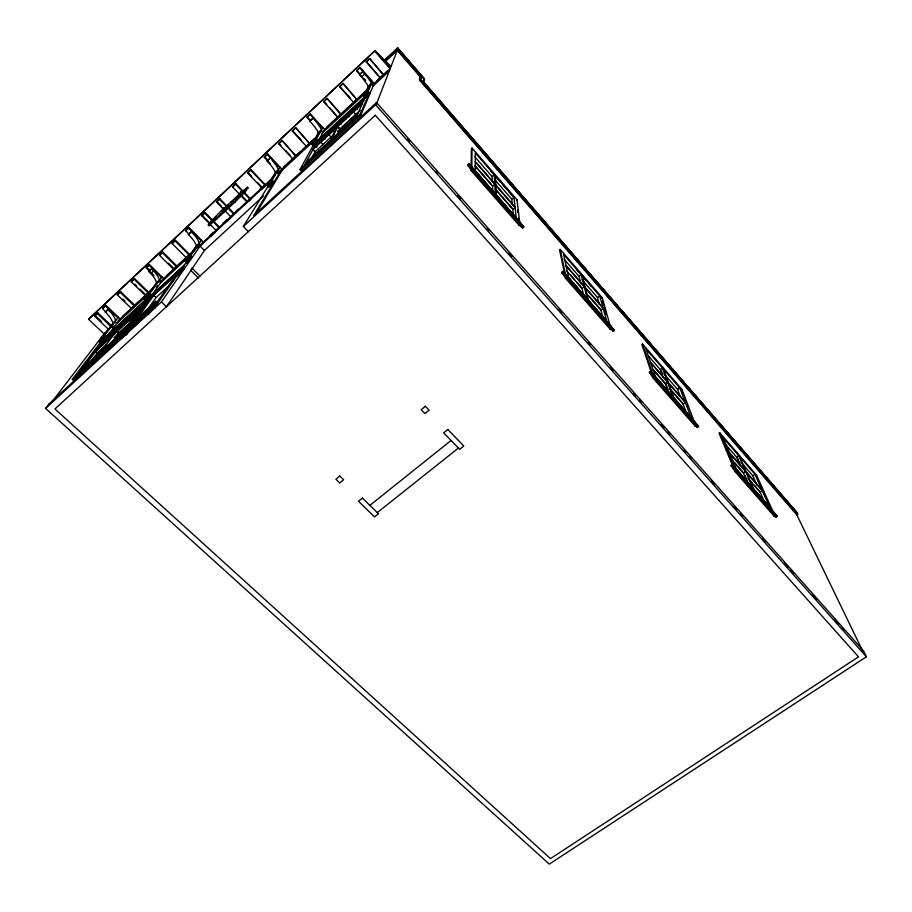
<?xml version="1.0" encoding="UTF-8"?>
<svg xmlns="http://www.w3.org/2000/svg" width="912" height="912" viewBox="0 0 912 912"><rect width="100%" height="100%" fill="white"/><g stroke="black" fill="none" stroke-linecap="round" stroke-linejoin="round"><path stroke-width="1.37" d="M471.823 166.873L472.028 148.086L471.401 148.633L471.185 166.109M471.128 170.601L471.8 168.823L519.84 223.645L520.011 225.036L519.338 225.595L471.128 170.601L471.139 169.404L472.473 168.23M523.864 226.928L468.985 163.647L467.639 165.403L522.542 228.046L523.864 226.928L468.985 163.647M422.974 81.955L423.977 78.512L397.598 47.88L424.547 79.002L423.852 82.183L797.498 513.262L422.974 81.955L423.977 78.512M421.401 76.813L420.352 80.245L421.401 76.813L397.529 48.598L423.681 78.785M419.463 80.017L420.523 76.585L419.463 80.017L797.02 515.063L797.647 514.55L797.008 513.228M397.29 49.761L421.105 77.087M376.439 104.036L397.267 50.365L420.227 76.859M248.372 231.602L243.379 226.45L375.619 104.789L376.485 102.543L863.584 650.974L866.4 656.788L549.275 864.12L45.6 408.405L48.986 403.993L117.192 341.213M383.621 75.012L369.622 58.55L366.202 61.925L380.372 78.033L383.621 75.012L369.622 58.55M224.078 208.529L223.394 207.982L221.502 211.094M380.372 78.033L366.373 61.594M241.874 191.965L241.566 191.224L241.361 191.999M363.535 99.283L368.505 94.54L366.738 92.443L368.083 91.2L369.976 93.332L374.205 83.528L360.058 67.499L356.638 70.874L365.29 80.655M313.454 144.951L299.968 169.586L300.664 170.327L360.924 114.821L370.306 93.013L369.349 92.614L368.368 94.859L364.982 97.994L363.854 96.239L368.277 86.435L371.526 83.414A14.136 2.246 49.1 0 0 365.587 74.898L362.794 71.706L363.147 71.011M299.968 169.586L360.229 114.057L369.679 92.306M367.217 92.591L370.899 84.314M364.982 97.994L363.854 96.239L367.24 93.104L372.392 81.464M369.577 85.226L365.199 94.985L365.837 95.703L366.521 95.076M370.226 84.622L365.883 94.358L367.148 95.794M354.175 111.332L355.817 107.776L363.649 100.537M357.31 109.451L355.897 107.605L357.493 104.162L358.963 105.803M356.82 104.777L355.213 108.232L347.768 115.129L349.467 111.583L350.949 113.225M356.98 99.704L343.003 83.459L339.595 86.822L353.788 102.668L356.98 99.704L343.003 83.459M345.933 118.948L347.677 115.3L355.133 108.414L353.48 111.971L355.771 114.513L348.213 121.478M345.249 119.586L347.005 115.927L339.583 122.789L337.725 126.529L340.016 129.048L347.529 122.105M348.794 112.199L347.084 115.756L331.626 130.051L333.53 126.323L335.012 127.954M337.474 134.303L339.925 129.23L360.251 110.477M339.674 122.607L341.476 118.97L342.958 120.612M108.494 329.813L104.059 333.917L88.578 319.246L375.014 50.696L391.009 66.485M336.961 127.338L330.68 139.958L305.623 163.054M337.052 127.156L338.911 123.405L331.535 130.234L329.574 134.064M339.002 123.234L340.814 119.586L342.296 121.216M341.042 114.479L327.077 98.371L323.669 101.722L337.873 117.409L341.042 114.479L327.077 98.371M368.277 86.435A14.125 2.291 49.1 0 0 362.338 77.919L359.556 74.727L362.976 71.353M332.869 126.939L330.953 130.667L323.612 137.461L325.63 133.642L327.1 135.261M337.873 117.409L329.585 107.593M321.446 141.565L323.521 137.644L330.862 130.849L328.89 134.691L331.181 137.199M356.638 70.874L360.058 67.499M324.968 134.246L322.951 138.077L315.313 145.133L316.817 146.764M311.779 158.027L315.05 151.848L333.86 134.497M368.015 89.262L324.558 129.55L318.345 141.098L316.441 139.023L315.142 140.231L315.769 140.927M318.322 132.776A13.908 2.918 48.3 0 0 312.611 124.271L309.829 121.171L313.215 117.819L315.757 121.342A13.919 2.884 48.3 0 1 321.48 129.846L318.322 132.776L311.927 144.313L312.998 146.08L316.282 143.047L317.707 140.402L364.96 96.672M317.433 141.223L304.916 164.365L356.353 116.953L365.222 97.003L317.433 141.223L318.904 142.842M300.664 170.327L302.009 167.854M209.555 224.831A36.377 2.314 -44.1 0 0 208.916 225.663L216.543 219.29A27.485 1.778 -44.1 0 1 221.468 214.525L230.633 205.998A27.508 1.79 -44.1 0 1 234.908 202.213L245.453 191.668A36.229 2.291 -44.1 0 0 245.898 190.551A35.762 2.234 -44.1 0 0 247.095 189.08A35.579 2.223 -44.1 0 0 247.996 187.883L247.494 187.861M312.998 146.08L316.487 142.66L315.21 141.28L322.734 127.555M247.38 187.245L239.56 193.834A25.992 1.573 -44 0 1 234.703 198.52L225.697 206.91A25.969 1.573 -44.1 0 1 221.559 210.592L211.208 220.921A35.75 2.223 -44.1 0 0 210.74 221.696A35.933 2.234 -44.1 0 0 210.581 222.197A36.389 2.291 -44.1 0 0 208.289 225.025L215.905 218.641A27.485 1.767 -44.1 0 1 220.841 213.875L230.006 205.348A27.52 1.767 -44.1 0 1 234.27 201.552L244.826 191.018A36.229 2.269 -44.1 0 0 245.168 190.403A36.241 2.269 -44.1 0 0 245.271 189.901A35.773 2.212 -44.1 0 0 246.468 188.431A35.591 2.2 -44.1 0 0 247.38 187.245L247.996 187.883M319.588 131.602L313.238 143.104L314.515 144.484M320.215 131.02L313.899 142.489L314.537 143.184M309.635 143.594L295.693 127.737L292.307 131.077L306.523 146.467L309.635 143.594L295.693 127.737M296.001 156.226L282.07 140.482L278.696 143.811L292.923 159.076L296.001 156.226L282.07 140.482M255.132 215.095L282.093 170.305L281.489 169.643L277.271 173.554M315.655 137.792L281.865 169.108L253.696 215.574L376.485 102.543M275.39 172.607A13.714 3.443 47.6 0 0 269.872 164.103L267.079 161.082L270.454 157.753L272.927 161.253A13.726 3.409 47.6 0 1 278.456 169.757L275.39 172.607L267.364 185.581L268.379 187.359L273.372 181.442M268.379 187.359L270.203 184.372M243.379 226.45L268.219 186.048M280.052 167.17L270.545 182.628L267.364 185.581L268.641 186.926L271.822 183.985L270.545 182.628L271.571 184.406M268.937 183.027L270.203 181.853L270.841 182.525L272.232 180.245M276.621 171.467L268.63 184.406L269.918 185.752M277.225 170.897L269.268 183.814L270.556 185.159M310.08 120.749L306.968 117.352L310.365 114L324.558 129.55M306.968 117.352L310.365 114M264.856 185.09L265.175 184.589L250.948 169.609L247.585 172.927L261.835 187.895L264.856 185.09L250.606 170.099L250.948 169.609M261.835 187.895L262.154 187.382L257.412 182.4M249.797 199.044L250.139 198.52L235.912 183.677L232.549 186.994L246.81 201.814L249.797 199.044L235.547 184.19L235.912 183.677M225.036 210.832L230.747 216.703L234.065 213.419L219.826 198.725L216.486 202.031L223.144 208.882M263.465 195.932L204.425 250.481L166.44 306.728L161.435 301.838L200.093 246.103L271.571 179.881M218.948 227.635L219.336 227.077L205.086 212.519L201.746 215.813L216.019 230.36L218.948 227.635L204.687 213.066L205.086 212.519M241.27 191.338L239.411 194.074L240.175 194.473A25.992 1.596 -44 0 1 239.776 194.872M270.191 163.567L264.286 157.297L267.661 153.968L281.865 169.108M264.286 157.297L267.661 153.968M196.365 245.909A13.372 4.366 46.2 0 0 191.178 237.439L188.396 234.555L191.725 231.272L191.303 231.842L194.085 234.726A13.384 4.332 46.3 0 1 199.283 243.208L196.365 245.909L185.444 261.425L186.367 263.226L191.873 256.876L190.597 255.599L189.4 256.717L190.027 257.344L187.587 258.381M186.367 263.226L189.753 259.909L188.476 258.632L201.449 240.107M172.402 281.831L174.032 279.505M151.837 295.135L151.198 294.508L115.744 343.208L154.789 307.276L186.219 262.371M194.267 250.994L196.684 247.528M148.268 314.617L179.903 269.576L151.164 296.149L151.802 296.776L121.752 338.352M197.528 244.826L186.652 260.308L187.302 260.946M198.109 244.291L187.268 259.749L187.906 260.387M157.685 303.16L155.747 301.268L139.354 316.373L135.706 322.267L152.258 307.013L156.089 301.598L143.8 312.93M189.274 255.143L189.696 254.551L175.446 240.266L172.117 243.538L186.39 257.811L189.274 255.143L175.001 240.848L175.446 240.266M186.39 257.811L186.823 257.207M135.352 321.936L151.916 306.671L155.747 301.268M147.801 309.179L156.043 297.608L170.555 284.213M176.643 266.851L177.088 266.236L162.826 252.077L159.509 255.337L173.782 269.496L176.643 266.851L162.37 252.67L162.826 252.077M135.706 322.267L138.898 317.809M173.782 269.496L174.226 268.88M125.092 335.206L153.786 295.408L176.597 274.318M119.609 339.652L163.727 278.616L149.465 264.583L146.159 267.843L153.946 275.492M156.34 287.508L157.879 285.388M147.174 298.589L121.9 333.051L77.543 373.931L105.895 336.448L146.957 298.441M133.061 316.259L135.956 312.303L141.793 306.911M136.868 311.06L140.402 306.25L145.202 301.804M216.486 202.031L219.826 198.725M152.589 267.649L151.631 268.88L154.413 271.708A13.213 4.777 45.5 0 1 159.44 280.166L156.602 282.8L144.29 299.535L145.168 301.336L148.12 298.612L147.242 296.81L161.891 276.815L160.763 277.864M157.73 281.751L145.475 298.452L146.752 299.695M158.3 281.215L146.057 297.905L147.345 299.147M145.521 295.693L148.793 292.456L134.543 278.548L131.237 281.797L145.521 295.693L146 295.043L139.889 289.104M125.936 322.837L134.44 313.705M131.248 315.632L137.986 308.484M114.821 338.363L118.161 333.826L113.989 337.679M111.253 343.471L118.754 333.279L128.843 323.977M116.747 331.957L118.252 329.939M120.338 327.374L128.512 319.097M122.208 324.615L126.449 319.143L131.909 314.093M134.36 306.044L134.851 305.383L120.589 291.601L117.295 294.85L131.579 308.621L134.36 306.044L120.076 292.25L120.589 291.601M131.579 308.621L132.08 307.948M111.196 336.46L112.723 334.408M116.713 329.072L118.207 327.077M114.832 331.82L110.249 337.964L109.6 337.337L114.194 331.204L120.612 325.265L121.262 325.892L114.832 331.82L114.194 331.204M115.801 330.532L123.154 322.198M104.755 342.41L113.567 332.914M110.352 334.955L118.047 326.918M89.809 363.056L97.299 353.081L106.693 344.417M114.251 332.367L113.612 331.751L109.007 337.885L109.668 338.5M108.083 337.976L107.445 337.36L113.829 331.455L118.309 325.481L118.948 326.086M115.06 331.535L114.41 330.919L118.879 324.946L119.518 325.55M188.818 233.985L185.706 230.839L189.035 227.555L203.285 241.954L200.629 245.773L198.782 243.914M104.116 336.893L103.478 336.289L104.618 335.24L106.522 337.041L120.202 318.961L105.94 305.303L102.657 308.541L108.026 314.936A13.019 5.278 44.6 0 1 112.86 323.384L99.066 341.407L99.898 343.22L102.76 340.564L101.927 338.762L118.378 317.205M81.442 370.329L95.657 351.542L115.824 332.823M96.683 350.185L100.628 344.953L106.328 339.686M111.412 331.854L112.051 332.458L105.473 338.546L100.856 344.656L100.217 344.041L106.864 337.896M185.706 230.839L189.035 227.555M101.072 341.555L72.344 379.335L73.04 379.985L76.414 375.527M112.472 328.081L114.068 325.972M114.513 321.845L100.217 340.347L100.856 340.963L103.546 337.417L102.908 336.824L101.779 337.873M52.907 400.676L104.914 332.812M156.602 282.8A13.201 4.811 45.5 0 0 151.586 274.341L148.793 271.525L152.11 268.265M146.159 267.843L149.465 264.583M131.237 281.797L134.543 278.548M223.394 207.982L223.919 208.677M222.129 211.299L222.038 210.626M102.657 308.541L105.94 305.303M108.847 329.677L94.574 316.111L95.122 315.438L97.858 312.884L112.108 326.462M94.574 316.111L97.858 312.884M88.578 319.246L375.014 50.696L390.336 68.229M213.419 219.689L214.24 218.823M178.718 273.258L179.288 272.654L179.949 273.315L177.851 274.979L177.19 274.318L178.718 273.258L179.379 273.908M181.579 270.271L179.824 271.89L181.1 272.118L182.24 270.921L181.579 270.271L178.604 272.745L179.265 273.406L181.055 271.947M180.599 270.682L183.574 268.196L184.235 268.846L183.654 269.439L181.249 271.331L180.599 270.682L183.574 268.196M179.288 272.654L176.039 275.424L176.7 276.074L179.949 273.315M179.265 273.406L182.24 270.921M181.249 271.331L184.235 268.846M178.604 272.745L180.052 271.343L180.747 272.164L181.363 271.73M215.164 217.865L216.167 216.851M235.125 199.352L235.33 199.158A25.992 1.596 -44 0 0 235.729 198.77M117.295 294.85L120.076 292.25M159.509 255.337L162.37 252.67M172.117 243.538L175.001 240.848M201.746 215.813L204.687 213.066M232.549 186.994L235.547 184.19M247.585 172.927L250.606 170.099M278.696 143.811L281.774 140.927M292.307 131.077L295.408 128.17M323.669 101.722L326.849 98.758M339.595 86.822L342.798 83.824M366.202 61.925L369.451 58.881M105.781 311.528L108.528 308.963L105.245 312.2M148.793 271.525L151.631 268.88M188.396 234.555L191.303 231.842M267.079 161.082L270.134 158.221M309.829 121.171L312.964 118.229M359.556 74.727L362.794 71.706M150.822 273.509L153.649 270.864M361.562 76.996L364.8 73.975M384.077 60.545L397.598 47.88M384.134 61.058L397.837 48.313M384.009 61.48L397.358 49.054M384.818 61.298L397.632 49.373M384.978 61.799L397.564 50.08M112.86 323.384L115.619 320.819A13.03 5.255 44.7 0 0 110.774 312.371L107.992 309.624L110.021 311.562M122.618 316.396L139.285 300.937M141.371 299.011L151.791 289.355M166.372 275.834L174.705 268.105M177.829 265.21L189.286 254.596M210.125 235.273L213.248 232.378M222.619 223.691L226.792 219.826M236.162 211.139L238.249 209.201M260.125 188.932L262.211 186.994M284.077 166.714L300.743 151.267M302.83 149.34L314.287 138.715M326.792 127.133L337.212 117.466M339.287 115.539L351.793 103.957M353.879 102.019L365.336 91.394M376.793 80.78L387.212 71.125M118.366 320.659L153.843 287.782M160.9 281.238L191.634 252.749M197.095 247.87L273.11 177.407M372.586 85.021L390.119 68.776L374.764 51.209M100.571 338.477L105.758 333.667M148.645 293.938L116.839 323.407L114.992 321.64M191.554 254.186L160.729 282.743L158.882 280.93M211.071 236.105L215.255 232.229M226.735 221.593L229.87 218.686M248.668 201.267L250.754 199.34M261.197 189.662L265.381 185.797M280.657 171.638L314.765 140.038M321.446 133.847L365.746 92.807M389.242 71.033L373.168 85.933L371.332 83.858M146.707 296.252L147.881 295.169L148.519 295.784M313.192 142.044L314.492 140.836L315.119 141.52M364.72 94.312L366.065 93.058L366.692 93.776L367.365 93.149M270.841 182.525L271.468 181.944L270.841 181.271L272.107 180.097L274.01 182.104M146.114 299.068L146.695 298.52M269.279 185.079L269.906 184.486M151.198 294.508L149.636 293.539L148.462 294.622L149.101 295.249M365.986 95.726L367.661 94.175M146.49 299.398L104.846 337.942L105.473 338.546M101.494 341.567L100.354 342.616L99.066 341.407L101.927 338.762L103.216 339.971M106.522 337.041L108.574 335.149M120.897 323.749L123.975 320.899M148.816 297.779L184.612 264.662M338.888 122.094L341.966 119.244M114.41 330.919L120.829 324.98M127.862 318.47L121.41 324.433L122.06 325.06M135.523 311.391L142.329 305.098L142.967 305.725M154.573 293.675L166.839 282.332M170.932 278.548L178.091 271.924M182.183 268.139L184.235 266.247M355.897 107.605L363.728 100.366M113.612 331.751L107.217 337.657L107.867 338.272M134.714 312.223L128.239 318.22L128.888 318.847M151.802 296.776L180.542 270.214M137.837 311.243L94.996 350.915L97.299 353.081M362.11 104.002L312.93 149.545L315.05 151.848M138.499 311.87L116.519 332.264L115.87 331.637M97.527 352.773L103.295 347.449M125.503 326.952L118.982 332.983L116.679 330.794M337.463 131.396L339.332 129.675M356.455 113.875L358.439 112.039M79.082 371.902L100.719 351.964L125.81 318.539L126.449 319.143M101.335 351.394L123.291 331.147L123.975 331.808M356.854 115.824L331.398 139.297L337.634 126.711L339.925 129.23M72.344 379.335L124.283 331.489M80.302 372.677L98.872 355.566M104.025 350.812L120.532 335.605M73.04 379.985L124.967 332.15M130.541 327.659L154.835 305.292M45.6 408.405L161.435 301.838M125.605 335.468L127.657 333.575M243.39 191.383L244.416 190.448M226.666 207.229L225.697 206.91M467.639 165.403L468.973 164.24M472.473 167.637L471.812 168.218L516.99 219.803M492.32 181.807L492.047 176.552L494.236 174.659L495.364 193.914M492.833 191.725L492.548 186.151L494.794 184.213M512.373 204.767L511.792 199.192L513.958 197.334L475.289 152.897L475.289 170.989L516.238 217.763L513.958 197.334M516.374 200.298L516.99 199.762L472.028 148.086M513.524 215.836L512.852 209.384L515.098 207.469L475.289 161.869M520.421 222.403L519.76 222.961L516.99 199.762M520.501 223.087L519.179 224.215L519.338 225.595M611.006 325.869L610.356 326.393L602.239 297.745L560.196 249.432L559.58 249.945L565.075 275.983L561.826 272.278L563.137 271.195L614.392 330.304L613.069 331.341L566.227 277.761L565.896 276.211L610.595 327.248L611.086 328.947L610.424 329.471L565.554 278.308L561.826 272.278M561.974 273.041L563.137 271.195M566.386 274.9L565.725 275.447L560.196 249.432M565.235 276.758L566.546 275.675M565.554 278.308L566.227 277.761M580.648 282.845L579.086 276.404L581.252 274.649L587.305 298.931M583.691 295.328L582.027 288.511L584.25 286.699M599.366 304.289L597.542 297.586L599.697 295.841L563.548 254.3L568.632 277.601L606.754 321.138L599.697 295.841M601.624 298.247L602.239 297.745M603.071 317.855L600.985 310.183L603.197 308.404L566.067 265.871M369.884 505.362L451.064 440.485M377.294 512.601L458.44 448.066M611.257 326.724L609.946 327.761L610.424 329.471M613.069 331.341L612.83 330.486L614.141 329.449M694.169 421.355L681.891 389.299L642.493 344.018L641.888 344.497L651.487 372.997M649.321 372.13L650.632 371.127L698.603 426.474L697.304 427.443L653.938 377.853L653.323 376.006L695.035 423.624L695.788 425.608L695.138 426.086L653.288 378.355L649.321 372.13L651.601 374.729M649.629 373.054L650.94 372.039L650.632 371.127M663.001 377.101L660.345 369.645L662.488 367.992L672.828 396.606M652.661 376.508L653.972 375.505M653.288 378.355L653.938 377.853M668.69 393.083L665.429 383.906L667.63 382.219M680.523 397.165L677.639 389.481L679.782 387.851L645.913 348.943L655.397 376.702L690.988 417.343L679.782 387.851M681.891 389.299L681.275 389.766L678.528 386.608M686.861 414.094L683.145 404.176L685.345 402.511L650.621 362.737M694.659 422.632L695.297 422.153M695.685 423.134L694.385 424.114L695.138 426.086M735.425 469.19L773.456 512.612L756.641 475.22L719.648 432.71L719.044 433.154L733.864 468.597L735.152 467.662M740.441 466.1L736.565 457.083L738.686 455.533L752.753 487.886M731.025 465.371L732.313 464.425L777.332 516.386L776.055 517.286L735.824 471.276L734.947 469.178L773.957 513.707L774.949 515.93L774.311 516.386L735.175 471.755L731.025 465.371L733.864 468.597M731.458 466.408L732.746 465.473L777.332 516.386M734.297 469.646L735.585 468.711M735.175 471.755L735.824 471.276M747.817 483.235L743.497 473.214L745.674 471.629M757.12 485.446L752.799 475.722L754.919 474.183L723.125 437.657L736.451 469.27L769.739 507.289L754.919 474.183M756.037 475.654L756.641 475.22M764.666 502.478L760.118 492.218L762.295 490.656L729.748 453.378M774.596 513.251L773.308 514.163L774.311 516.386M180.052 271.343L180.143 272.597M179.789 271.73L180.177 272.756M180.086 271.514L180.701 271.081M176.039 275.424L176.7 276.074M221.513 210.661L222.186 211.231M862.866 651.442L863.584 650.974M48.986 403.993L49.704 404.632M100.787 339.823L101.426 340.427M102.543 343.858L103.204 344.474M102.611 345.021L101.962 344.394L111.994 331.33L112.632 331.934M100.628 344.953L99.978 344.348L106.636 338.192L107.285 338.808M113.829 331.455L114.479 332.071M95.122 315.438L101.232 321.252M116.462 331.09L118.754 333.279M97.31 313.557L111.583 327.146M105.404 305.976L117.853 317.889M123.804 324.216L124.454 324.843M123.861 325.39L123.211 324.763L132.764 312.098L133.403 312.713M121.843 325.345L121.193 324.729L127.646 318.767L128.296 319.382M131.009 318.79L130.359 318.151L139.764 305.623L140.402 306.25M129.094 318.55L128.455 317.935L134.93 311.938L135.58 312.565M125.229 319.075L125.867 319.679M132.183 312.634L132.821 313.249M137.632 311.528L138.282 312.166M122.903 299.113L124.944 301.074M135.956 312.303L135.307 311.676L142.112 305.383L142.762 306.01M150.845 310.912L151.552 311.596M134.794 284.145L136.834 286.129M154.789 307.276L155.507 307.971M153.786 295.408L156.043 297.608M134.041 279.175L148.325 293.105M146.638 267.227L149.511 270.043M159.44 280.166L161.287 281.979M148.987 265.187L161.435 277.442M180.359 271.126L181.021 271.787M180.394 271.297L181.1 272.118M168.526 263.226L173.28 267.934M177.464 273.942L178.125 274.592M190.505 270.066L198.565 278.103M183.004 268.789L183.654 269.439M182.081 269.439L182.742 270.089M181.739 269.485L182.389 270.146M181.511 270.032L182.172 270.682M186.732 262.713L185.444 261.425L188.476 258.632L189.4 260.422M191.896 268.025L199.945 276.062M200.093 246.103L204.425 250.481M188.602 228.114L201.05 240.688M210.581 222.197L211.208 222.836A36.377 2.314 -44.1 0 0 210.968 223.109M202.156 215.266L209.749 223.018M208.289 225.025L208.916 225.663M215.905 218.641L216.543 219.29M220.841 213.875L221.468 214.525M216.874 201.495L221.616 206.386M225.059 210.125L225.697 210.775M223.121 211.755L223.748 212.405M230.006 205.348L230.633 205.998M227.943 204.812L228.57 205.451M227.704 207.48L228.342 208.141M219.45 199.249L233.711 213.967M234.703 198.52L235.33 199.158M234.27 201.552L234.908 202.213M232.457 200.617L233.073 201.267M230.531 202.236L231.146 202.874M241.463 195.362L247.152 201.29M239.514 193.891L240.141 194.53M245.271 189.901L245.898 190.551M244.826 191.018L245.453 191.668M247.927 172.436L251.723 176.426M267.341 154.436L279.745 167.648M278.103 170.339L279.323 171.65M264.605 156.83L267.467 159.874M278.992 143.366L280.885 145.396M285.627 150.48L290.358 155.553M313.033 149.34L315.324 151.825M292.581 130.644L301.108 139.867M316.715 146.957L315.21 145.327L322.848 138.259L320.773 142.192L323.065 144.689M313.204 145.692L311.927 144.313L315.21 141.28L316.282 143.047M321.195 130.37L323.03 132.377M307.23 116.941L310.091 120.053M323.521 137.644L325.014 139.285M331.535 130.234L333.028 131.887M310.114 114.41L322.495 127.988M323.908 101.323L326.747 104.458M339.583 122.789L341.088 124.442M347.677 115.3L349.182 116.964M339.8 86.458L350.197 98.063M360.229 114.057L360.924 114.821M407.664 139.183L409.556 141.303M436.061 171.125L437.954 173.257M457.824 195.624L460.663 198.816M487.168 228.638L489.06 230.77M508.93 253.137L511.769 256.329M559.09 309.578L561.929 312.77M588.422 342.593L590.315 344.725M610.185 367.091L613.024 370.283M633.851 393.71L635.744 395.842M639.529 400.106L641.421 402.238M661.291 424.593L664.13 427.796M667.915 432.049L669.807 434.18M684 450.152L685.904 452.284M689.689 456.547L691.581 458.679M711.451 481.046L714.29 484.238M734.16 506.605L736.999 509.797M740.783 514.06L742.676 516.192M762.557 538.547L765.396 541.751M784.32 563.046L788.105 567.31M790.943 570.502L793.782 573.694M812.706 595L816.491 599.252M834.48 619.487L838.265 623.751M842.05 628.015L843.942 630.146M375.619 104.789L866.4 656.788M359.875 67.853L372.233 81.829M371.526 83.414L373.361 85.477M356.82 70.532L359.465 73.519M363.877 78.489L365.632 80.484M563.297 271.958L614.392 330.304M650.94 372.039L698.603 426.474M566.66 276.507L610.356 326.393M653.003 375.094L692.801 420.523M467.651 164.81L471.151 168.8M519.943 224.477L522.542 228.046M611.268 328.696L612.83 330.486M474.913 156.887L492.047 176.552M494.988 179.926L511.792 199.192M564.175 259.304L579.086 276.404M581.924 279.665L597.542 297.586M648.375 355.908L660.345 369.645M664.016 373.852L677.639 389.481M725.576 444.486L736.565 457.083M741.057 462.247L752.799 475.722M475.289 161.492L515.041 207.047M565.964 265.381L603.049 307.88M650.427 362.155L685.117 401.896M729.475 452.717L761.976 489.972M475.825 166.645L491.602 184.68M496.367 190.141L511.894 207.902M570.103 274.489L574.64 279.688M576.452 281.762L581.001 286.961M589.198 296.343L599.936 308.632M653.585 370.01L665.213 383.302M671.756 390.792L682.917 403.56M734.787 462.897L743.212 472.541M750.576 480.966L752.423 483.075M754.27 485.195L758.887 490.474M474.901 165.961L492.548 186.151M495.478 189.502L512.852 209.384M566.569 270.818L582.027 288.511M585.755 292.763L600.985 310.183M652.889 369.565L665.429 383.906M670.115 389.264L683.145 404.176M732.256 460.343L743.497 473.214M748.102 478.469L760.118 492.218M490.679 170.772L495.262 176.039M497.097 178.148L500.768 182.366M502.603 184.475L507.197 189.753M509.033 191.862L512.704 196.08M576.395 269.257L580.135 273.554M582.004 275.698L585.743 279.995M588.536 283.21L591.341 286.436M722.749 437.407L724.595 439.527M423.271 81.681L797.498 513.262M420.649 79.971L797.647 514.55M419.771 79.743L797.145 514.528M367.24 93.104L368.368 94.859M796.814 514.824L862.25 650.165M775.553 516.181L776.055 517.286M761.828 488.558L765.293 496.299M769.922 506.616L771.666 510.481M739.564 456.547L753.677 488.946M737.443 458.098L740.225 464.55M744.944 475.505L747.11 480.521M719.648 432.71L733.955 466.819M696.928 426.463L697.304 427.443M681.766 391.043L683.236 394.896M684.217 397.461L687.648 406.444M691.558 416.704L693.029 420.557M663.434 369.075L673.82 397.735M661.291 370.728L662.625 374.456M666.387 385.012L668.268 390.268M642.493 344.018L652.57 373.795M602.387 300.971L603.55 305.064M604.314 307.8L606.241 314.629M582.255 275.8L588.365 300.139M517.492 209.863L517.811 212.587M518.461 218.059L518.78 220.784M495.307 175.902L496.493 195.214M210.113 224.135A36.377 2.314 -44.1 0 1 210.319 223.885M239.366 195.259A25.992 1.596 -44 0 1 238.967 195.658M238.568 196.046A25.992 1.596 -44 0 1 238.157 196.433M237.758 196.832A25.992 1.596 -44 0 1 236.949 197.608M236.539 197.995A25.992 1.596 -44 0 1 236.14 198.383M225.583 208.21A25.969 1.596 -44.1 0 1 225.23 208.54M224.865 208.859A25.969 1.596 -44.1 0 1 224.512 209.167M223.828 209.783A25.969 1.596 -44.1 0 1 223.486 210.091M147.242 296.81L144.29 299.535L145.578 300.778L148.519 298.053L147.242 296.81M375.265 115.254L54.925 408.975L550.495 858.625L858.5 656.845L375.265 115.254M339.845 476.041L335.89 479.267L339.674 482.961L343.642 479.735L339.845 476.041M425.368 406.285L421.196 409.693L424.958 413.581L429.13 410.183L425.368 406.285M362.44 498.089L358.473 501.269L374.536 516.91L378.48 513.764L362.44 498.089M447.826 429.495L443.665 432.847L459.625 449.297L463.786 445.991L447.826 429.495"/></g></svg>
